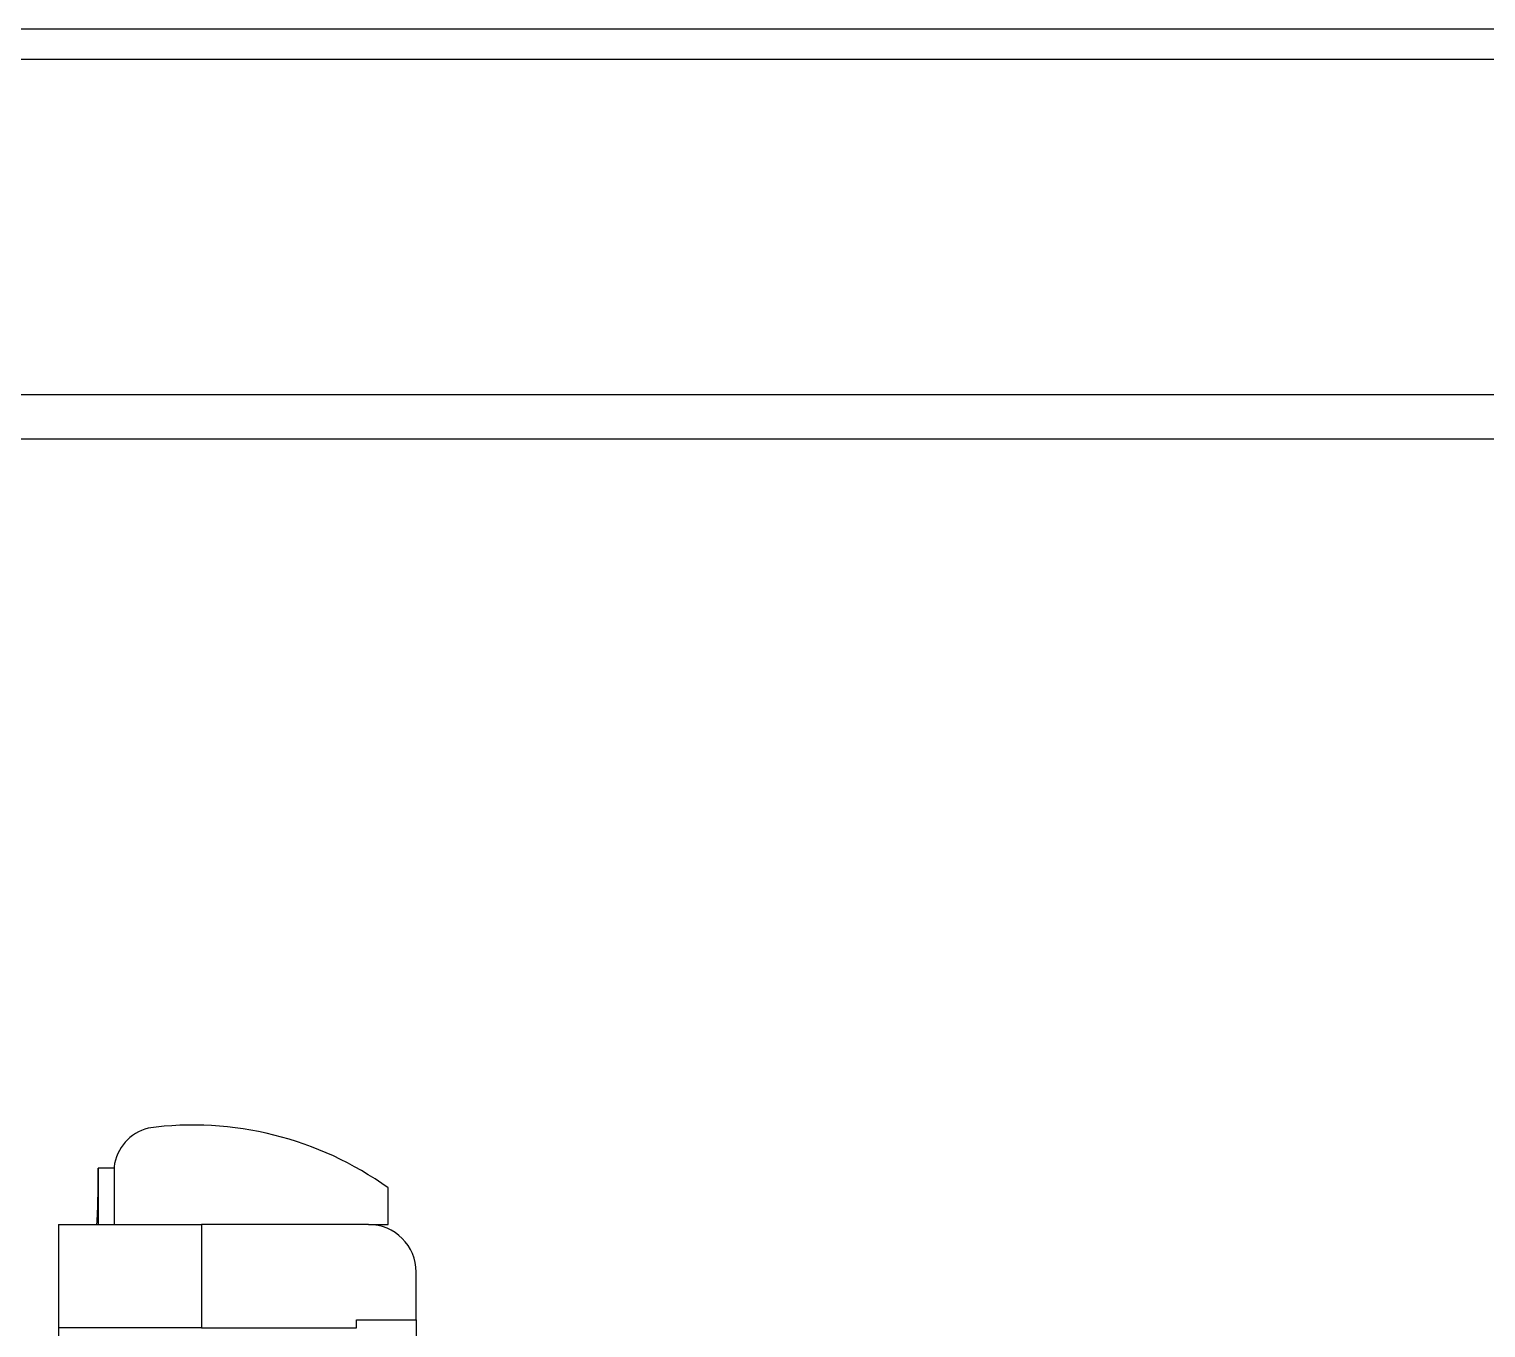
# Model space of a CAD drawing. Header units: metres. Extents: x -22.5 to 67.5, y 0 to 64.7.
# Drawn here: x 25.2351 to 25.4183, y 36.5072 to 36.6706 of the extents above; entities that cross this region are included whole.
import ezdxf

# ---------------------------------------------------------------- set-up
doc = ezdxf.new("R2010")
doc.units = ezdxf.units.M
doc.layers.add('XREF PB NEURO-ONCOLOGIA$0$EQUIPO', color=8, linetype='Continuous')

# ---------------------------------------------------------------- blocks, each defined once
blk = doc.blocks.new('*U744')
for p, q in [((-599.17, 315.54), (-1247.57, 315.54)), ((-599.17, 311.72), (-1234.78, 311.72)), ((-1145.61, 269.58), (-599.17, 269.58)), ((-1136.3, 264), (-599.17, 264)), ((-1031.5, 172.41), (-1031.5, 165.15)), ((-1031.5, 172.25), (-1033.5, 172.25)), ((-1033.5, 172.25), (-1033.5, 165.15)), ((-997, 165.15), (-997, 169.75)), ((-1038.5, 165.15), (-1038.5, 152.15)), ((-1038.5, 165.15), (-1020.5, 165.15)), ((-1020.5, 165.15), (-1020.5, 152.15)), ((-999.5, 165.15), (-1020.5, 165.15)), ((-1020.5, 165.15), (-1020.5, 152.15)), ((-999.5, 165.15), (-997, 165.15)), ((-993.5, 153.15), (-993.5, 159.15)), ((-1038.5, 152.15), (-1038.5, 146.85)), ((-1020.5, 152.15), (-1038.5, 152.15)), ((-1020.5, 152.15), (-1001, 152.15)), ((-1001, 153.15), (-993.5, 153.15)), ((-1001, 153.15), (-993.5, 153.15)), ((-1001, 152.15), (-1001, 153.15)), ((-993.5, 153.15), (-993.5, 138.15))]:
    blk.add_line(p, q)
for centre, radius, start, end in [((-1025.74, 171.66), 5.81, 104.7391, 172.6249), ((-1021.62, 135.39), 42.27, 54.3833, 97.6113), ((-999.5, 159.15), 6, 0, 90)]:
    blk.add_arc(centre, radius, start, end)
blk.add_open_spline([(-1033.67, 165.15), (-1033.63, 165.64), (-1033.57, 166.76), (-1033.52, 168.5), (-1033.5, 170.37), (-1033.5, 171.62), (-1033.5, 172.25)], degree=3, knots=[0.888695, 0.888695, 0.888695, 0.888695, 0.9117647, 0.9411765, 0.9705882, 1, 1, 1, 1])
blk = doc.blocks.new('XREF PB NEURO-ONCOLOGIA')
at = {"layer": 'XREF PB NEURO-ONCOLOGIA$0$EQUIPO', "xscale": 0.0009999999999940395, "yscale": 0.0009999999999940395, "zscale": 0.0009999999999940395, "rotation": 270}
blk.add_blockref('*U744', (2.88167, 18.98617), dxfattribs=at)

msp = doc.modelspace()

# ---------------------------------------------------------------- block references
at = {"rotation": 90}
msp.add_blockref('XREF PB NEURO-ONCOLOGIA', (45.26344, 33.47338), dxfattribs=at)

doc.saveas('drawing.dxf')
